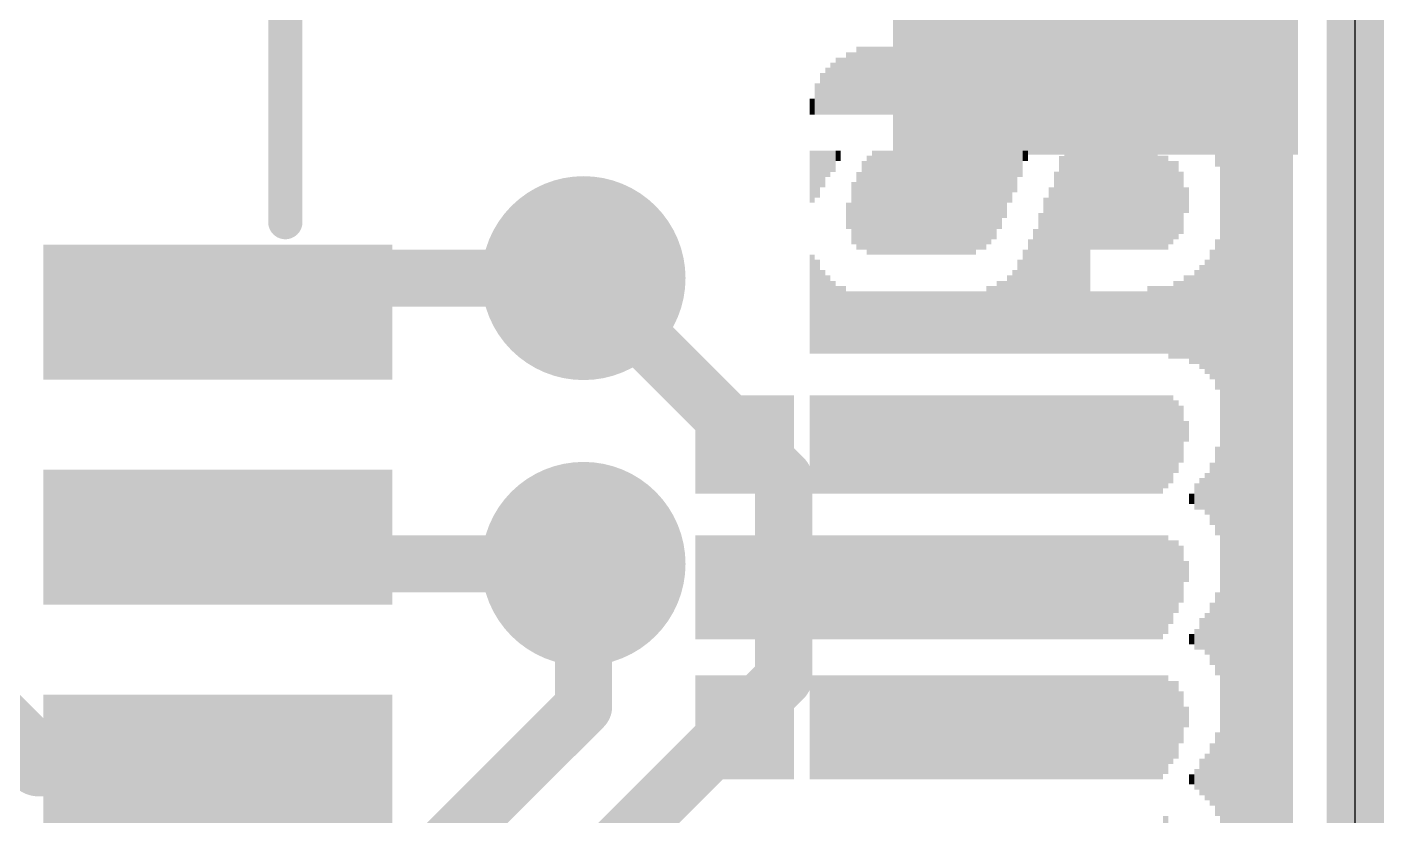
# Model space of a CAD drawing. Extents: x -0.1 to 25.5, y -0.1 to 17.9.
# Drawn here: x 19.5 to 25.53, y 8.15 to 11.66 of the extents above; entities that cross this region are included whole.
import ezdxf

# ---------------------------------------------------------------- set-up
doc = ezdxf.new("R2010")
doc.units = 0
for name, color, linetype in [('1', 12, 'CONTINUOUS'), ('16', 5, 'CONTINUOUS'), ('18', 110, 'CONTINUOUS'), ('20', 53, 'CONTINUOUS'), ('21', 40, 'CONTINUOUS'), ('22', 6, 'CONTINUOUS')]:
    doc.layers.add(name, color=color, linetype=linetype)

# ---------------------------------------------------------------- blocks, each defined once
blk = doc.blocks.new('RECT')
blk.add_solid([(-0.5, -0.5), (0.5, -0.5), (-0.5, 0.5), (0.5, 0.5)])
blk = doc.blocks.new('ROUNDV')
at = {"const_width": 0.5}
blk.add_lwpolyline([(0, -0.25, 1), (0, 0.25, 1), (0, -0.25)], format="xyb", dxfattribs=at)

msp = doc.modelspace()

# ---------------------------------------------------------------- linework, layer by layer
at = {"layer": '1'}
for points, const_width in [([(25.4, 17.78), (25.4, 0)], 0.254), ([(20.497, 10.541), (20.346, 10.39)], 0.254), ([(21.971, 10.541), (20.497, 10.541)], 0.254), ([(19.55, 8.39), (18.327, 9.613)], 0.3048), ([(20.465, 9.271), (20.346, 9.39)], 0.254), ([(21.971, 9.271), (20.465, 9.271)], 0.254), ([(20.346, 8.39), (19.55, 8.39)], 0.3048)]:
    msp.add_lwpolyline(points, dxfattribs=dict(at, const_width=const_width))
for points, const_width in [([(20.497, 10.6045, 1), (20.497, 10.4775)], 0.127), ([(20.5419, 10.4961, 1), (20.4521, 10.5859)], 0.127), ([(21.971, 10.4775, 1), (21.971, 10.6045)], 0.127), ([(20.3011, 10.4349, 1), (20.3909, 10.3451)], 0.127), ([(20.3909, 9.4349, 1), (20.3011, 9.3451)], 0.127), ([(20.465, 9.3345, 1), (20.465, 9.2075)], 0.127), ([(20.4201, 9.2261, 1), (20.5099, 9.3159)], 0.127), ([(21.971, 9.2075, 1), (21.971, 9.3345)], 0.127), ([(19.55, 8.4662, 1), (19.55, 8.3138)], 0.1524), ([(19.4961, 8.3361, 1), (19.6039, 8.4439)], 0.1524), ([(20.346, 8.3138, 1), (20.346, 8.4662)], 0.1524)]:
    msp.add_lwpolyline(points, format="xyb", dxfattribs=dict(at, const_width=const_width))
at = {"layer": '16', "const_width": 0.254}
for points in [[(25.4, 17.78), (25.4, 0)], [(21.971, 10.541), (22.86, 9.652)], [(22.86, 9.652), (22.86, 8.763)], [(21.971, 9.271), (21.971, 8.636)], [(22.86, 8.763), (19.812, 5.715)], [(21.971, 8.636), (19.685, 6.35)]]:
    msp.add_lwpolyline(points, dxfattribs=at)
at = {"layer": '16', "const_width": 0.127}
for points in [[(22.0159, 10.5859, 1), (21.9261, 10.4961)], [(22.9235, 9.652, 1), (22.7965, 9.652)], [(22.8151, 9.6071, 1), (22.9049, 9.6969)], [(22.0345, 9.271, 1), (21.9075, 9.271)], [(22.9049, 8.7181, 1), (22.8151, 8.8079)], [(22.7965, 8.763, 1), (22.9235, 8.763)], [(22.0159, 8.5911, 1), (21.9261, 8.6809)], [(21.9075, 8.636, 1), (22.0345, 8.636)]]:
    msp.add_lwpolyline(points, format="xyb", dxfattribs=at)
at = {"layer": '20'}
msp.add_line((25.4, 2.54), (25.4, 15.24), dxfattribs=at)
at = {"layer": '21', "const_width": 0.1524}
for points in [[(20.646, 10.79), (20.646, 11.99)], [(24.946, 6.79), (24.946, 10.99)]]:
    msp.add_lwpolyline(points, dxfattribs=at)
at = {"layer": '21', "const_width": 0.0762}
for points in [[(24.9841, 10.99, 1), (24.9079, 10.99)], [(20.6079, 10.79, 1), (20.6841, 10.79)]]:
    msp.add_lwpolyline(points, format="xyb", dxfattribs=at)

# ---------------------------------------------------------------- block references
at = {"layer": '1', "rotation": 180}
for p, xscale, yscale in [((24.246, 11.69), 1.8, 1.2), ((20.346, 10.39), 1.55, 0.6), ((20.346, 9.39), 1.55, 0.6), ((20.346, 8.39), 1.55, 0.6)]:
    msp.add_blockref('RECT', p, dxfattribs=dict(at, xscale=xscale, yscale=yscale))
at = {"layer": '18', "xscale": 0.9064, "yscale": 0.9064}
for p in [(21.971, 10.541), (21.971, 10.541), (21.971, 9.271), (21.971, 9.271)]:
    msp.add_blockref('ROUNDV', p, dxfattribs=at)
at = {"layer": '22', "rotation": 90}
for p, xscale, yscale in [((23.1024, 11.3944), 0.254, 0.0231), ((23.1256, 11.3944), 0.254, 0.0231), ((23.1487, 11.4059), 0.2769, 0.0231), ((23.1718, 11.4059), 0.2769, 0.0231), ((23.1949, 11.4186), 0.3023, 0.0231), ((23.218, 11.4186), 0.3023, 0.0231), ((23.241, 11.4186), 0.3023, 0.0229), ((23.264, 11.4186), 0.3023, 0.0231), ((23.2871, 11.4186), 0.3023, 0.0231), ((23.3102, 11.4186), 0.3023, 0.0231), ((23.3333, 11.4186), 0.3023, 0.0231), ((23.3564, 11.4186), 0.3023, 0.0231), ((23.3796, 11.4186), 0.3023, 0.0231), ((23.4027, 11.4186), 0.3023, 0.0231), ((23.4258, 11.4186), 0.3023, 0.0231), ((23.4489, 11.4186), 0.3023, 0.0231), ((23.472, 11.4186), 0.3023, 0.0231), ((23.495, 11.4186), 0.3023, 0.0229), ((23.518, 11.4186), 0.3023, 0.0231), ((23.5411, 11.4186), 0.3023, 0.0231), ((23.5642, 11.4186), 0.3023, 0.0231), ((23.5873, 11.4186), 0.3023, 0.0231), ((23.6104, 11.4186), 0.3023, 0.0231), ((23.6336, 11.4186), 0.3023, 0.0231), ((23.6567, 11.4186), 0.3023, 0.0231), ((23.6798, 11.4186), 0.3023, 0.0231), ((23.7029, 11.4186), 0.3023, 0.0231), ((23.726, 11.4186), 0.3023, 0.0231), ((23.749, 11.4186), 0.3023, 0.0229), ((23.772, 11.4186), 0.3023, 0.0231), ((23.7951, 11.4186), 0.3023, 0.0231), ((23.8182, 11.4186), 0.3023, 0.0231), ((23.8413, 11.4186), 0.3023, 0.0231), ((23.8644, 11.4186), 0.3023, 0.0231), ((23.8876, 11.4186), 0.3023, 0.0231), ((23.9107, 11.4186), 0.3023, 0.0231), ((23.9338, 11.4186), 0.3023, 0.0231), ((23.9569, 11.4186), 0.3023, 0.0231), ((23.98, 11.4186), 0.3023, 0.0231), ((24.003, 11.4186), 0.3023, 0.0229), ((24.026, 11.4186), 0.3023, 0.0231), ((24.0491, 11.4186), 0.3023, 0.0231), ((24.0722, 11.4186), 0.3023, 0.0231), ((24.0953, 11.4186), 0.3023, 0.0231), ((24.1184, 11.4186), 0.3023, 0.0231), ((24.1416, 11.4186), 0.3023, 0.0231), ((24.1647, 11.4186), 0.3023, 0.0231), ((24.1878, 11.4186), 0.3023, 0.0231), ((24.2109, 11.4186), 0.3023, 0.0231), ((24.234, 11.4186), 0.3023, 0.0231), ((24.257, 11.4186), 0.3023, 0.0229), ((24.28, 11.4186), 0.3023, 0.0231), ((24.3031, 11.4186), 0.3023, 0.0231), ((24.3262, 11.4186), 0.3023, 0.0231), ((24.3493, 11.4186), 0.3023, 0.0231), ((24.3724, 11.4186), 0.3023, 0.0231), ((24.3956, 11.4186), 0.3023, 0.0231), ((24.4187, 11.4186), 0.3023, 0.0231), ((24.4418, 11.4186), 0.3023, 0.0231), ((24.4649, 11.4186), 0.3023, 0.0231), ((24.488, 11.4186), 0.3023, 0.0231), ((24.511, 11.4186), 0.3023, 0.0229), ((24.534, 11.4186), 0.3023, 0.0231), ((24.5571, 11.4071), 0.3251, 0.0231), ((24.5802, 11.4071), 0.3251, 0.0231), ((24.6033, 11.4071), 0.3251, 0.0231), ((24.6264, 11.3957), 0.348, 0.0231), ((24.6496, 11.3957), 0.348, 0.0231), ((24.6727, 11.3843), 0.3708, 0.0231), ((24.6958, 11.3843), 0.3708, 0.0231), ((24.7189, 11.3728), 0.3937, 0.0231), ((24.742, 11.35), 0.4394, 0.0231), ((24.765, 11.3386), 0.4623, 0.0229), ((24.788, 11.303), 0.5334, 0.0231), ((24.8111, 8.81), 5.5194, 0.0231), ((24.8342, 8.81), 5.5194, 0.0231), ((24.8573, 8.81), 5.5194, 0.0231), ((24.8804, 8.81), 5.5194, 0.0231), ((24.9036, 8.81), 5.5194, 0.0231), ((24.9267, 8.7973), 5.494, 0.0231), ((24.9498, 8.7973), 5.494, 0.0231), ((24.9729, 8.7859), 5.4712, 0.0231), ((24.996, 8.7859), 5.4712, 0.0231), ((23.0562, 11.3716), 0.2083, 0.0231), ((23.0793, 11.383), 0.2311, 0.0231), ((25.019, 8.7744), 5.4483, 0.0229), ((25.042, 8.763), 5.4254, 0.0231), ((23.01, 11.3373), 0.1397, 0.0231), ((23.0331, 11.3602), 0.1854, 0.0231), ((25.0651, 8.7516), 5.4026, 0.0231), ((25.0882, 8.7287), 5.3569, 0.0231), ((22.987, 11.303), 0.0711, 0.0229), ((25.1113, 8.6944), 5.2883, 0.0231), ((22.987, 10.9919), 0.2311, 0.0229), ((23.01, 11.0033), 0.2083, 0.0231), ((23.0331, 11.0261), 0.1626, 0.0231), ((23.0562, 11.049), 0.1168, 0.0231), ((23.0793, 11.0604), 0.094, 0.0231), ((23.1024, 11.0846), 0.0457, 0.0231), ((23.264, 10.8763), 0.4623, 0.0231), ((23.2871, 10.8763), 0.4623, 0.0231), ((23.3102, 10.8763), 0.4623, 0.0231), ((23.3333, 10.8763), 0.4623, 0.0231), ((23.3564, 10.8763), 0.4623, 0.0231), ((23.3796, 10.8763), 0.4623, 0.0231), ((23.4027, 10.8763), 0.4623, 0.0231), ((23.4258, 10.8763), 0.4623, 0.0231), ((23.4489, 10.8763), 0.4623, 0.0231), ((23.472, 10.8763), 0.4623, 0.0231), ((23.495, 10.8763), 0.4623, 0.0229), ((23.518, 10.8763), 0.4623, 0.0231), ((23.5411, 10.8763), 0.4623, 0.0231), ((23.5642, 10.8763), 0.4623, 0.0231), ((23.5873, 10.8763), 0.4623, 0.0231), ((23.6104, 10.8763), 0.4623, 0.0231), ((23.6336, 10.8763), 0.4623, 0.0231), ((23.6567, 10.8763), 0.4623, 0.0231), ((23.6798, 10.8763), 0.4623, 0.0231), ((23.7029, 10.8763), 0.4623, 0.0231), ((23.726, 10.8877), 0.4394, 0.0231), ((23.749, 10.8877), 0.4394, 0.0229), ((23.772, 10.8991), 0.4166, 0.0231), ((23.7951, 10.9106), 0.3937, 0.0231), ((23.8182, 10.9334), 0.348, 0.0231), ((23.8413, 10.9576), 0.2997, 0.0231), ((23.8644, 10.9919), 0.2311, 0.0231), ((23.8876, 11.0147), 0.1854, 0.0231), ((23.9107, 11.049), 0.1168, 0.0231), ((23.9338, 11.0846), 0.0457, 0.0231), ((24.1184, 10.6566), 0.9017, 0.0231), ((24.1416, 10.6566), 0.9017, 0.0231), ((24.1647, 10.6566), 0.9017, 0.0231), ((24.1878, 10.6566), 0.9017, 0.0231), ((24.2109, 10.6566), 0.9017, 0.0231), ((24.234, 10.8877), 0.4394, 0.0231), ((24.257, 10.8877), 0.4394, 0.0229), ((24.28, 10.8877), 0.4394, 0.0231), ((24.3031, 10.8877), 0.4394, 0.0231), ((24.3262, 10.8877), 0.4394, 0.0231), ((24.3493, 10.8877), 0.4394, 0.0231), ((24.3724, 10.8877), 0.4394, 0.0231), ((24.3956, 10.8877), 0.4394, 0.0231), ((24.4187, 10.8877), 0.4394, 0.0231), ((24.4418, 10.8877), 0.4394, 0.0231), ((24.4649, 10.8877), 0.4394, 0.0231), ((24.488, 10.8877), 0.4394, 0.0231), ((24.511, 10.8877), 0.4394, 0.0229), ((23.218, 10.8649), 0.3937, 0.0231), ((23.241, 10.8649), 0.4394, 0.0229), ((24.0953, 10.6451), 0.8788, 0.0231), ((24.534, 10.8763), 0.4166, 0.0231), ((24.5571, 10.8763), 0.4166, 0.0231), ((24.5802, 10.8763), 0.3708, 0.0231), ((24.6033, 10.8877), 0.348, 0.0231), ((23.1949, 10.8407), 0.3454, 0.0231), ((24.0722, 10.6096), 0.8077, 0.0231), ((24.6264, 10.875), 0.2769, 0.0231), ((23.1718, 10.8293), 0.2769, 0.0231), ((24.0491, 10.5753), 0.7391, 0.0231), ((24.6496, 10.8877), 0.1143, 0.0231), ((23.1487, 10.8179), 0.1168, 0.0231), ((24.026, 10.5524), 0.6934, 0.0231), ((24.003, 10.5181), 0.6248, 0.0229), ((23.98, 10.4826), 0.5537, 0.0231), ((23.9569, 10.4597), 0.508, 0.0231), ((24.788, 10.3797), 0.668, 0.0231), ((22.987, 10.4254), 0.4394, 0.0229), ((23.01, 10.414), 0.4166, 0.0231), ((23.9107, 10.414), 0.4166, 0.0231), ((23.9338, 10.4369), 0.4623, 0.0231), ((24.742, 10.3683), 0.508, 0.0231), ((24.765, 10.3797), 0.5766, 0.0229), ((23.0331, 10.3911), 0.3708, 0.0231), ((23.0562, 10.3797), 0.348, 0.0231), ((23.8644, 10.3797), 0.348, 0.0231), ((23.8876, 10.3911), 0.3708, 0.0231), ((24.6496, 10.3683), 0.3708, 0.0231), ((24.6727, 10.3568), 0.3937, 0.0231), ((24.6958, 10.3683), 0.4166, 0.0231), ((24.7189, 10.3683), 0.4623, 0.0231), ((23.0793, 10.367), 0.3226, 0.0231), ((23.1024, 10.3556), 0.2997, 0.0231), ((23.1256, 10.3556), 0.2997, 0.0231), ((23.772, 10.3556), 0.2997, 0.0231), ((23.7951, 10.3556), 0.2997, 0.0231), ((23.8182, 10.367), 0.3226, 0.0231), ((23.8413, 10.367), 0.3226, 0.0231), ((24.488, 10.3556), 0.2997, 0.0231), ((24.511, 10.3556), 0.2997, 0.0229), ((24.534, 10.3556), 0.2997, 0.0231), ((24.5571, 10.3556), 0.2997, 0.0231), ((24.5802, 10.3442), 0.3226, 0.0231), ((24.6033, 10.3556), 0.3454, 0.0231), ((24.6264, 10.3556), 0.3454, 0.0231), ((23.1487, 10.3442), 0.2769, 0.0231), ((23.1718, 10.3442), 0.2769, 0.0231), ((23.1949, 10.3442), 0.2769, 0.0231), ((23.218, 10.3442), 0.2769, 0.0231), ((23.241, 10.3442), 0.2769, 0.0229), ((23.264, 10.3442), 0.2769, 0.0231), ((23.2871, 10.3442), 0.2769, 0.0231), ((23.3102, 10.3442), 0.2769, 0.0231), ((23.3333, 10.3442), 0.2769, 0.0231), ((23.3564, 10.3442), 0.2769, 0.0231), ((23.3796, 10.3442), 0.2769, 0.0231), ((23.4027, 10.3442), 0.2769, 0.0231), ((23.4258, 10.3442), 0.2769, 0.0231), ((23.4489, 10.3442), 0.2769, 0.0231), ((23.472, 10.3442), 0.2769, 0.0231), ((23.495, 10.3442), 0.2769, 0.0229), ((23.518, 10.3442), 0.2769, 0.0231), ((23.5411, 10.3442), 0.2769, 0.0231), ((23.5642, 10.3442), 0.2769, 0.0231), ((23.5873, 10.3442), 0.2769, 0.0231), ((23.6104, 10.3442), 0.2769, 0.0231), ((23.6336, 10.3442), 0.2769, 0.0231), ((23.6567, 10.3442), 0.2769, 0.0231), ((23.6798, 10.3442), 0.2769, 0.0231), ((23.7029, 10.3442), 0.2769, 0.0231), ((23.726, 10.3442), 0.2769, 0.0231), ((23.749, 10.3442), 0.2769, 0.0229), ((24.234, 10.3442), 0.2769, 0.0231), ((24.257, 10.3442), 0.2769, 0.0229), ((24.28, 10.3442), 0.2769, 0.0231), ((24.3031, 10.3442), 0.2769, 0.0231), ((24.3262, 10.3442), 0.2769, 0.0231), ((24.3493, 10.3442), 0.2769, 0.0231), ((24.3724, 10.3442), 0.2769, 0.0231), ((24.3956, 10.3442), 0.2769, 0.0231), ((24.4187, 10.3442), 0.2769, 0.0231), ((24.4418, 10.3442), 0.2769, 0.0231), ((24.4649, 10.3442), 0.2769, 0.0231), ((22.479, 9.8019), 0.4369, 0.0229), ((22.502, 9.8019), 0.4369, 0.0231), ((22.5251, 9.8019), 0.4369, 0.0231), ((22.5482, 9.8019), 0.4369, 0.0231), ((22.5713, 9.8019), 0.4369, 0.0231), ((22.5944, 9.8019), 0.4369, 0.0231), ((22.6176, 9.8019), 0.4369, 0.0231), ((22.6407, 9.8019), 0.4369, 0.0231), ((22.6638, 9.8019), 0.4369, 0.0231), ((22.6869, 9.8019), 0.4369, 0.0231), ((22.71, 9.8019), 0.4369, 0.0231), ((22.733, 9.8019), 0.4369, 0.0229), ((22.756, 9.8019), 0.4369, 0.0231), ((22.7791, 9.8019), 0.4369, 0.0231), ((22.8022, 9.8019), 0.4369, 0.0231), ((22.8253, 9.8019), 0.4369, 0.0231), ((22.8484, 9.8019), 0.4369, 0.0231), ((22.8716, 9.8019), 0.4369, 0.0231), ((22.8947, 9.8019), 0.4369, 0.0231), ((22.987, 9.8019), 0.4369, 0.0229), ((23.01, 9.8019), 0.4369, 0.0231), ((23.0331, 9.8019), 0.4369, 0.0231), ((23.0562, 9.8019), 0.4369, 0.0231), ((23.0793, 9.8019), 0.4369, 0.0231), ((23.1024, 9.8019), 0.4369, 0.0231), ((23.1256, 9.8019), 0.4369, 0.0231), ((23.1487, 9.8019), 0.4369, 0.0231), ((23.1718, 9.8019), 0.4369, 0.0231), ((23.1949, 9.8019), 0.4369, 0.0231), ((23.218, 9.8019), 0.4369, 0.0231), ((23.241, 9.8019), 0.4369, 0.0229), ((23.264, 9.8019), 0.4369, 0.0231), ((23.2871, 9.8019), 0.4369, 0.0231), ((23.3102, 9.8019), 0.4369, 0.0231), ((23.3333, 9.8019), 0.4369, 0.0231), ((23.3564, 9.8019), 0.4369, 0.0231), ((23.3796, 9.8019), 0.4369, 0.0231), ((23.4027, 9.8019), 0.4369, 0.0231), ((23.4258, 9.8019), 0.4369, 0.0231), ((23.4489, 9.8019), 0.4369, 0.0231), ((23.472, 9.8019), 0.4369, 0.0231), ((23.495, 9.8019), 0.4369, 0.0229), ((23.518, 9.8019), 0.4369, 0.0231), ((23.5411, 9.8019), 0.4369, 0.0231), ((23.5642, 9.8019), 0.4369, 0.0231), ((23.5873, 9.8019), 0.4369, 0.0231), ((23.6104, 9.8019), 0.4369, 0.0231), ((23.6336, 9.8019), 0.4369, 0.0231), ((23.6567, 9.8019), 0.4369, 0.0231), ((23.6798, 9.8019), 0.4369, 0.0231), ((23.7029, 9.8019), 0.4369, 0.0231), ((23.726, 9.8019), 0.4369, 0.0231), ((23.749, 9.8019), 0.4369, 0.0229), ((23.772, 9.8019), 0.4369, 0.0231), ((23.7951, 9.8019), 0.4369, 0.0231), ((23.8182, 9.8019), 0.4369, 0.0231), ((23.8413, 9.8019), 0.4369, 0.0231), ((23.8644, 9.8019), 0.4369, 0.0231), ((23.8876, 9.8019), 0.4369, 0.0231), ((23.9107, 9.8019), 0.4369, 0.0231), ((23.9338, 9.8019), 0.4369, 0.0231), ((23.9569, 9.8019), 0.4369, 0.0231), ((23.98, 9.8019), 0.4369, 0.0231), ((24.003, 9.8019), 0.4369, 0.0229), ((24.026, 9.8019), 0.4369, 0.0231), ((24.0491, 9.8019), 0.4369, 0.0231), ((24.0722, 9.8019), 0.4369, 0.0231), ((24.0953, 9.8019), 0.4369, 0.0231), ((24.1184, 9.8019), 0.4369, 0.0231), ((24.1416, 9.8019), 0.4369, 0.0231), ((24.1647, 9.8019), 0.4369, 0.0231), ((24.1878, 9.8019), 0.4369, 0.0231), ((24.2109, 9.8019), 0.4369, 0.0231), ((24.234, 9.8019), 0.4369, 0.0231), ((24.257, 9.8019), 0.4369, 0.0229), ((24.28, 9.8019), 0.4369, 0.0231), ((24.3031, 9.8019), 0.4369, 0.0231), ((24.3262, 9.8019), 0.4369, 0.0231), ((24.3493, 9.8019), 0.4369, 0.0231), ((24.3724, 9.8019), 0.4369, 0.0231), ((24.3956, 9.8019), 0.4369, 0.0231), ((24.4187, 9.8019), 0.4369, 0.0231), ((24.4418, 9.8019), 0.4369, 0.0231), ((24.4649, 9.8019), 0.4369, 0.0231), ((24.488, 9.8019), 0.4369, 0.0231), ((24.511, 9.8019), 0.4369, 0.0229), ((24.534, 9.8019), 0.4369, 0.0231), ((24.5571, 9.8133), 0.414, 0.0231), ((24.5802, 9.8247), 0.3912, 0.0231), ((24.6033, 9.8361), 0.3226, 0.0231), ((24.6264, 9.8476), 0.254, 0.0231), ((24.6496, 9.8603), 0.0914, 0.0231), ((24.788, 9.5949), 0.3937, 0.0231), ((24.765, 9.5822), 0.2769, 0.0229), ((24.7189, 9.5822), 0.1397, 0.0231), ((24.742, 9.5822), 0.1854, 0.0231), ((24.6958, 9.5707), 0.1168, 0.0231), ((24.6727, 9.5606), 0.0457, 0.0231), ((22.479, 9.1669), 0.4623, 0.0229), ((22.502, 9.1669), 0.4623, 0.0231), ((22.5251, 9.1669), 0.4623, 0.0231), ((22.5482, 9.1669), 0.4623, 0.0231), ((22.5713, 9.1669), 0.4623, 0.0231), ((22.5944, 9.1669), 0.4623, 0.0231), ((22.6176, 9.1669), 0.4623, 0.0231), ((22.6407, 9.1669), 0.4623, 0.0231), ((22.6638, 9.1669), 0.4623, 0.0231), ((22.6869, 9.1669), 0.4623, 0.0231), ((22.71, 9.1669), 0.4623, 0.0231), ((22.733, 9.1669), 0.4623, 0.0229), ((22.756, 9.1669), 0.4623, 0.0231), ((22.7791, 9.1669), 0.4623, 0.0231), ((22.8022, 9.1669), 0.4623, 0.0231), ((22.8253, 9.1669), 0.4623, 0.0231), ((22.8484, 9.1669), 0.4623, 0.0231), ((22.8716, 9.1669), 0.4623, 0.0231), ((22.8947, 9.1669), 0.4623, 0.0231), ((22.987, 9.1669), 0.4623, 0.0229), ((23.01, 9.1669), 0.4623, 0.0231), ((23.0331, 9.1669), 0.4623, 0.0231), ((23.0562, 9.1669), 0.4623, 0.0231), ((23.0793, 9.1669), 0.4623, 0.0231), ((23.1024, 9.1669), 0.4623, 0.0231), ((23.1256, 9.1669), 0.4623, 0.0231), ((23.1487, 9.1669), 0.4623, 0.0231), ((23.1718, 9.1669), 0.4623, 0.0231), ((23.1949, 9.1669), 0.4623, 0.0231), ((23.218, 9.1669), 0.4623, 0.0231), ((23.241, 9.1669), 0.4623, 0.0229), ((23.264, 9.1669), 0.4623, 0.0231), ((23.2871, 9.1669), 0.4623, 0.0231), ((23.3102, 9.1669), 0.4623, 0.0231), ((23.3333, 9.1669), 0.4623, 0.0231), ((23.3564, 9.1669), 0.4623, 0.0231), ((23.3796, 9.1669), 0.4623, 0.0231), ((23.4027, 9.1669), 0.4623, 0.0231), ((23.4258, 9.1669), 0.4623, 0.0231), ((23.4489, 9.1669), 0.4623, 0.0231), ((23.472, 9.1669), 0.4623, 0.0231), ((23.495, 9.1669), 0.4623, 0.0229), ((23.518, 9.1669), 0.4623, 0.0231), ((23.5411, 9.1669), 0.4623, 0.0231), ((23.5642, 9.1669), 0.4623, 0.0231), ((23.5873, 9.1669), 0.4623, 0.0231), ((23.6104, 9.1669), 0.4623, 0.0231), ((23.6336, 9.1669), 0.4623, 0.0231), ((23.6567, 9.1669), 0.4623, 0.0231), ((23.6798, 9.1669), 0.4623, 0.0231), ((23.7029, 9.1669), 0.4623, 0.0231), ((23.726, 9.1669), 0.4623, 0.0231), ((23.749, 9.1669), 0.4623, 0.0229), ((23.772, 9.1669), 0.4623, 0.0231), ((23.7951, 9.1669), 0.4623, 0.0231), ((23.8182, 9.1669), 0.4623, 0.0231), ((23.8413, 9.1669), 0.4623, 0.0231), ((23.8644, 9.1669), 0.4623, 0.0231), ((23.8876, 9.1669), 0.4623, 0.0231), ((23.9107, 9.1669), 0.4623, 0.0231), ((23.9338, 9.1669), 0.4623, 0.0231), ((23.9569, 9.1669), 0.4623, 0.0231), ((23.98, 9.1669), 0.4623, 0.0231), ((24.003, 9.1669), 0.4623, 0.0229), ((24.026, 9.1669), 0.4623, 0.0231), ((24.0491, 9.1669), 0.4623, 0.0231), ((24.0722, 9.1669), 0.4623, 0.0231), ((24.0953, 9.1669), 0.4623, 0.0231), ((24.1184, 9.1669), 0.4623, 0.0231), ((24.1416, 9.1669), 0.4623, 0.0231), ((24.1647, 9.1669), 0.4623, 0.0231), ((24.1878, 9.1669), 0.4623, 0.0231), ((24.2109, 9.1669), 0.4623, 0.0231), ((24.234, 9.1669), 0.4623, 0.0231), ((24.257, 9.1669), 0.4623, 0.0229), ((24.28, 9.1669), 0.4623, 0.0231), ((24.3031, 9.1669), 0.4623, 0.0231), ((24.3262, 9.1669), 0.4623, 0.0231), ((24.3493, 9.1669), 0.4623, 0.0231), ((24.3724, 9.1669), 0.4623, 0.0231), ((24.3956, 9.1669), 0.4623, 0.0231), ((24.4187, 9.1669), 0.4623, 0.0231), ((24.4418, 9.1669), 0.4623, 0.0231), ((24.4649, 9.1669), 0.4623, 0.0231), ((24.488, 9.1669), 0.4623, 0.0231), ((24.511, 9.1669), 0.4623, 0.0229), ((24.534, 9.1669), 0.4623, 0.0231), ((24.5571, 9.1783), 0.4394, 0.0231), ((24.5802, 9.1897), 0.3708, 0.0231), ((24.6033, 9.2139), 0.3226, 0.0231), ((24.6264, 9.2253), 0.254, 0.0231), ((24.6496, 9.2367), 0.094, 0.0231), ((24.788, 8.9599), 0.3683, 0.0231), ((24.742, 8.9599), 0.1854, 0.0231), ((24.765, 8.9599), 0.2769, 0.0229), ((24.7189, 8.9599), 0.1397, 0.0231), ((24.6727, 8.9357), 0.0457, 0.0231), ((24.6958, 8.9357), 0.0914, 0.0231), ((22.479, 8.5446), 0.4623, 0.0229), ((22.502, 8.5446), 0.4623, 0.0231), ((22.5251, 8.5446), 0.4623, 0.0231), ((22.5482, 8.5446), 0.4623, 0.0231), ((22.5713, 8.5446), 0.4623, 0.0231), ((22.5944, 8.5446), 0.4623, 0.0231), ((22.6176, 8.5446), 0.4623, 0.0231), ((22.6407, 8.5446), 0.4623, 0.0231), ((22.6638, 8.5446), 0.4623, 0.0231), ((22.6869, 8.5446), 0.4623, 0.0231), ((22.71, 8.5446), 0.4623, 0.0231), ((22.733, 8.5446), 0.4623, 0.0229), ((22.756, 8.5446), 0.4623, 0.0231), ((22.7791, 8.5446), 0.4623, 0.0231), ((22.8022, 8.5446), 0.4623, 0.0231), ((22.8253, 8.5446), 0.4623, 0.0231), ((22.8484, 8.5446), 0.4623, 0.0231), ((22.8716, 8.5446), 0.4623, 0.0231), ((22.8947, 8.5446), 0.4623, 0.0231), ((22.987, 8.5446), 0.4623, 0.0229), ((23.01, 8.5446), 0.4623, 0.0231), ((23.0331, 8.5446), 0.4623, 0.0231), ((23.0562, 8.5446), 0.4623, 0.0231), ((23.0793, 8.5446), 0.4623, 0.0231), ((23.1024, 8.5446), 0.4623, 0.0231), ((23.1256, 8.5446), 0.4623, 0.0231), ((23.1487, 8.5446), 0.4623, 0.0231), ((23.1718, 8.5446), 0.4623, 0.0231), ((23.1949, 8.5446), 0.4623, 0.0231), ((23.218, 8.5446), 0.4623, 0.0231), ((23.241, 8.5446), 0.4623, 0.0229), ((23.264, 8.5446), 0.4623, 0.0231), ((23.2871, 8.5446), 0.4623, 0.0231), ((23.3102, 8.5446), 0.4623, 0.0231), ((23.3333, 8.5446), 0.4623, 0.0231), ((23.3564, 8.5446), 0.4623, 0.0231), ((23.3796, 8.5446), 0.4623, 0.0231), ((23.4027, 8.5446), 0.4623, 0.0231), ((23.4258, 8.5446), 0.4623, 0.0231), ((23.4489, 8.5446), 0.4623, 0.0231), ((23.472, 8.5446), 0.4623, 0.0231), ((23.495, 8.5446), 0.4623, 0.0229), ((23.518, 8.5446), 0.4623, 0.0231), ((23.5411, 8.5446), 0.4623, 0.0231), ((23.5642, 8.5446), 0.4623, 0.0231), ((23.5873, 8.5446), 0.4623, 0.0231), ((23.6104, 8.5446), 0.4623, 0.0231), ((23.6336, 8.5446), 0.4623, 0.0231), ((23.6567, 8.5446), 0.4623, 0.0231), ((23.6798, 8.5446), 0.4623, 0.0231), ((23.7029, 8.5446), 0.4623, 0.0231), ((23.726, 8.5446), 0.4623, 0.0231), ((23.749, 8.5446), 0.4623, 0.0229), ((23.772, 8.5446), 0.4623, 0.0231), ((23.7951, 8.5446), 0.4623, 0.0231), ((23.8182, 8.5446), 0.4623, 0.0231), ((23.8413, 8.5446), 0.4623, 0.0231), ((23.8644, 8.5446), 0.4623, 0.0231), ((23.8876, 8.5446), 0.4623, 0.0231), ((23.9107, 8.5446), 0.4623, 0.0231), ((23.9338, 8.5446), 0.4623, 0.0231), ((23.9569, 8.5446), 0.4623, 0.0231), ((23.98, 8.5446), 0.4623, 0.0231), ((24.003, 8.5446), 0.4623, 0.0229), ((24.026, 8.5446), 0.4623, 0.0231), ((24.0491, 8.5446), 0.4623, 0.0231), ((24.0722, 8.5446), 0.4623, 0.0231), ((24.0953, 8.5446), 0.4623, 0.0231), ((24.1184, 8.5446), 0.4623, 0.0231), ((24.1416, 8.5446), 0.4623, 0.0231), ((24.1647, 8.5446), 0.4623, 0.0231), ((24.1878, 8.5446), 0.4623, 0.0231), ((24.2109, 8.5446), 0.4623, 0.0231), ((24.234, 8.5446), 0.4623, 0.0231), ((24.257, 8.5446), 0.4623, 0.0229), ((24.28, 8.5446), 0.4623, 0.0231), ((24.3031, 8.5446), 0.4623, 0.0231), ((24.3262, 8.5446), 0.4623, 0.0231), ((24.3493, 8.5446), 0.4623, 0.0231), ((24.3724, 8.5446), 0.4623, 0.0231), ((24.3956, 8.5446), 0.4623, 0.0231), ((24.4187, 8.5446), 0.4623, 0.0231), ((24.4418, 8.5446), 0.4623, 0.0231), ((24.4649, 8.5446), 0.4623, 0.0231), ((24.488, 8.5446), 0.4623, 0.0231), ((24.511, 8.5446), 0.4623, 0.0229), ((24.534, 8.5446), 0.4623, 0.0231), ((24.5571, 8.556), 0.4394, 0.0231), ((24.5802, 8.5662), 0.3683, 0.0231), ((24.6033, 8.5776), 0.3454, 0.0231), ((24.6264, 8.589), 0.2311, 0.0231), ((24.6496, 8.5903), 0.0914, 0.0231), ((24.788, 8.3363), 0.3708, 0.0231), ((24.765, 8.335), 0.2769, 0.0229), ((24.7189, 8.3236), 0.1626, 0.0231), ((24.742, 8.3236), 0.2083, 0.0231), ((24.6727, 8.3134), 0.0457, 0.0231), ((24.6958, 8.3134), 0.0914, 0.0231), ((24.5571, 7.9312), 0.4394, 0.0231)]:
    msp.add_blockref('RECT', p, dxfattribs=dict(at, xscale=xscale, yscale=yscale))

doc.saveas('drawing.dxf')
